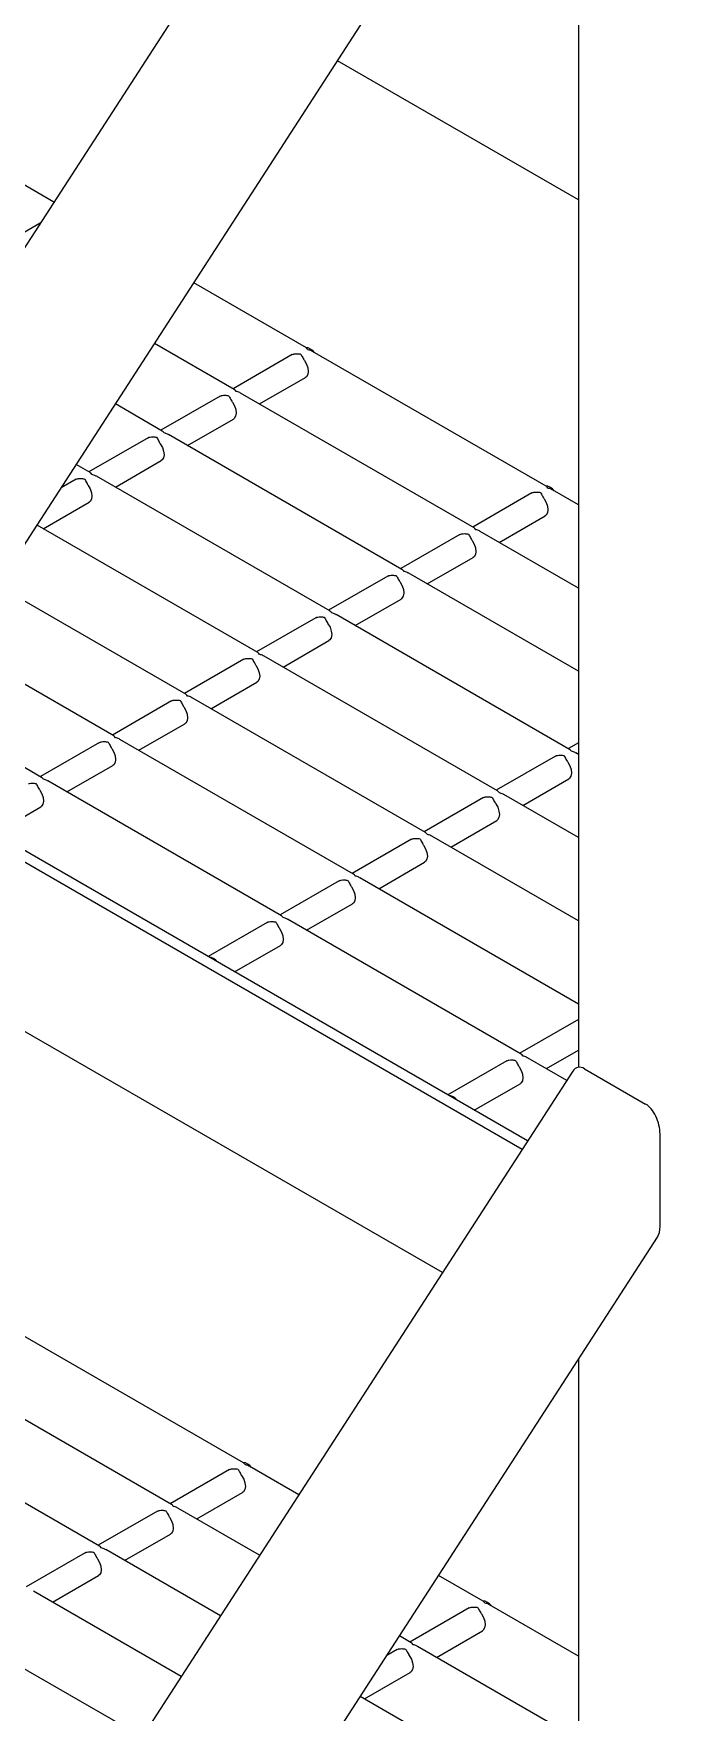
# Model space of a CAD drawing. Header units: millimetres. Extents: x 1293 to 41893, y 1011 to 26911.
# Drawn here: x 5865.3 to 5993.3, y 19576.6 to 19912.1 of the extents above; entities that cross this region are included whole.
import ezdxf

# ---------------------------------------------------------------- set-up
doc = ezdxf.new("R2010")
doc.units = ezdxf.units.MM
doc.header["$LTSCALE"] = 50

msp = doc.modelspace()

# ---------------------------------------------------------------- linework, layer by layer
at = {"color": 7, "linetype": 'Continuous', "lineweight": 25}
for p, q in [((6656.3393373, 21095.240678), (5272.2882007, 18955.1529985)), ((5304.7024293, 18945.9606662), (6678.9282694, 21070.855991)), ((5974.1581598, 19981.105917), (5974.1581598, 19705.4889252)), ((5974.1581598, 19878.8121858), (5925.9867621, 19906.6209417)), ((5869.3518719, 19878.3621003), (5825.2409778, 19903.8267774)), ((5866.6352545, 19874.1615334), (5857.235061, 19868.7349172)), ((5919.7818559, 19849.2494902), (5897.2830117, 19862.2377965)), ((5905.3851618, 19840.9384556), (5889.4554714, 19850.1344702)), ((5916.9526446, 19847.9111016), (5905.1297603, 19841.0858958)), ((5916.9526446, 19847.9111016), (5917.1529217, 19847.9960493)), ((5967.6765552, 19821.6004688), (5921.0303764, 19848.5287346)), ((5910.421857, 19838.0308334), (5919.5982629, 19843.3282597)), ((5890.9884678, 19832.627421), (5881.6279311, 19838.0311438)), ((5902.5559505, 19839.600067), (5890.7330662, 19832.7748612)), ((5902.5559505, 19839.600067), (5902.7562276, 19839.6850147)), ((5953.2798611, 19813.2894342), (5906.6336823, 19840.2177001)), ((5896.025163, 19829.7197988), (5905.2015688, 19835.0172251)), ((5888.1592564, 19831.2890325), (5876.3363722, 19824.4638266)), ((5888.1592564, 19831.2890325), (5888.3595336, 19831.3739802)), ((5938.8831671, 19804.9783997), (5892.2369883, 19831.9066655)), ((5876.5917737, 19824.3163865), (5873.8003908, 19825.9278175)), ((5881.6284689, 19821.4087642), (5890.8048747, 19826.7061906)), ((5873.7625624, 19822.9779979), (5870.7786171, 19821.2554029)), ((5873.7625624, 19822.9779979), (5873.9628395, 19823.0629456)), ((5924.486473, 19796.6673651), (5877.8402942, 19823.5956309)), ((5974.1581598, 19817.8587181), (5968.9250757, 19820.8797133)), ((5867.2317748, 19813.0977296), (5876.4081807, 19818.395156)), ((5964.8473439, 19820.2620802), (5953.0244596, 19813.4368744)), ((5964.8473439, 19820.2620802), (5965.047621, 19820.3470279)), ((5910.0897789, 19788.3563305), (5865.9728505, 19813.8244912)), ((5958.3165563, 19810.381812), (5967.4929622, 19815.6792383)), ((5950.4506498, 19811.9510456), (5938.6277655, 19805.1258398)), ((5950.4506498, 19811.9510456), (5950.650927, 19812.0359934)), ((5974.1581598, 19801.236649), (5954.5283817, 19812.5686787)), ((5943.9198623, 19802.0707774), (5953.0962681, 19807.3682037)), ((5936.0539557, 19803.6400111), (5924.2310715, 19796.8148052)), ((5936.0539557, 19803.6400111), (5936.2542329, 19803.7249588)), ((5974.1581598, 19784.6145798), (5940.1316876, 19804.2576441)), ((5895.6930849, 19780.0452959), (5858.1453102, 19801.7211649)), ((5929.5231682, 19793.7597428), (5938.6995741, 19799.0571692)), ((5921.6572617, 19795.3289765), (5909.8343774, 19788.5037707)), ((5921.6572617, 19795.3289765), (5921.8575388, 19795.4139242)), ((5972.3811723, 19769.0183437), (5925.7349935, 19795.9466095)), ((5915.1264741, 19785.4487082), (5924.30288, 19790.7461346)), ((5881.2963908, 19771.7342613), (5850.3177699, 19789.6178385)), ((5907.2605676, 19787.0179419), (5895.4376833, 19780.1927361)), ((5907.2605676, 19787.0179419), (5907.4608448, 19787.1028896)), ((5957.9844782, 19760.7073091), (5911.3382995, 19787.6355749)), ((5900.7297801, 19777.1376737), (5909.9061859, 19782.4351)), ((5866.8996967, 19763.4232268), (5842.4902296, 19777.5145122)), ((5892.8638736, 19778.7069073), (5881.0409893, 19771.8817015)), ((5892.8638736, 19778.7069073), (5893.0641507, 19778.791855)), ((5943.5877842, 19752.3962745), (5896.9416054, 19779.3245404)), ((5886.333086, 19768.8266391), (5895.5094919, 19774.1240654)), ((5878.4671795, 19770.3958728), (5866.6442952, 19763.5706669)), ((5878.4671795, 19770.3958728), (5878.6674566, 19770.4808205)), ((5929.1910901, 19744.08524), (5882.5449113, 19771.0135058)), ((5974.1581598, 19770.3390571), (5972.1257708, 19769.1657839)), ((5969.551961, 19767.6799551), (5957.7290767, 19760.8547493)), ((5969.551961, 19767.6799551), (5969.7522381, 19767.7649028)), ((5974.1581598, 19767.9925107), (5973.6296928, 19768.2975881)), ((5962.8756247, 19689.0564276), (5833.5612221, 19763.7080433)), ((5963.977092, 19690.7595702), (5834.6626893, 19765.4111859)), ((5871.9363919, 19760.5156045), (5881.1127978, 19765.8130309)), ((5914.7943961, 19735.7742054), (5868.1482173, 19762.7024712)), ((5963.0211735, 19757.7996869), (5972.1975793, 19763.0971132)), ((5857.5396979, 19752.2045699), (5866.7161037, 19757.5019963)), ((5955.1552669, 19759.3689205), (5943.3323826, 19752.5437147)), ((5955.1552669, 19759.3689205), (5955.3555441, 19759.4538682)), ((5974.1581598, 19751.3704415), (5959.2329988, 19759.9865536)), ((5948.6244794, 19749.4886523), (5957.8008852, 19754.7860786)), ((5940.7585729, 19751.0578859), (5928.9356886, 19744.2326801)), ((5940.7585729, 19751.0578859), (5940.95885, 19751.1428337)), ((5974.1581598, 19734.7483724), (5944.8363047, 19751.675519)), ((5974.1581598, 19718.1263032), (5930.4396106, 19743.3644844)), ((5934.2277853, 19741.1776177), (5943.4041912, 19746.475044)), ((5926.3618788, 19742.7468514), (5914.5389945, 19735.9216455)), ((5926.3618788, 19742.7468514), (5926.5621559, 19742.8317991)), ((5946.9661207, 19664.456373), (5817.651718, 19739.1079887)), ((5919.8310913, 19732.8665831), (5929.0074971, 19738.1640095)), ((5911.9651847, 19734.4358168), (5900.1423005, 19727.610611)), ((5911.9651847, 19734.4358168), (5912.1654619, 19734.5207645)), ((5962.6890954, 19708.125184), (5916.0429166, 19735.0534498)), ((5905.4343972, 19724.5555485), (5914.610803, 19729.8529749)), ((5974.1581598, 19715.0410143), (5962.4336938, 19708.2726242)), ((5959.859884, 19706.7867954), (5948.0369998, 19699.9615896)), ((5959.859884, 19706.7867954), (5960.0601612, 19706.8717431)), ((5971.8046323, 19702.8628966), (5963.9376159, 19707.4044284)), ((5967.7257906, 19705.2175617), (5974.1581598, 19708.9308894)), ((5973.0051832, 19704.7192473), (5465.037236, 18919.2743192)), ((5975.3484778, 19705.190861), (5987.5616261, 19698.1403605)), ((5953.3290965, 19696.9065272), (5962.5055024, 19702.2039535)), ((5990.4353081, 19673.7389858), (5990.4353081, 19692.1495272)), ((5466.1902125, 18861.7443073), (5989.9049207, 19671.5376487)), ((5907.2362104, 19626.4384944), (5860.5900316, 19653.3667602)), ((5974.1581598, 19647.1892354), (5974.1581598, 19400.4443457)), ((5892.8395164, 19618.1274598), (5846.1933376, 19645.0557256)), ((5878.4428223, 19609.8164252), (5831.7966435, 19636.744691)), ((5904.4069991, 19625.1001058), (5892.5841148, 19618.2748999)), ((5904.4069991, 19625.1001058), (5904.6072762, 19625.1850535)), ((5918.2623703, 19620.0732278), (5908.484731, 19625.7177388)), ((5897.8762116, 19615.2198375), (5907.0526174, 19620.5172639)), ((5890.010305, 19616.7890712), (5878.1874208, 19609.9638654)), ((5890.010305, 19616.7890712), (5890.2105822, 19616.8740189)), ((5910.43483, 19607.9699014), (5894.0880369, 19617.4067042)), ((5902.6072897, 19595.8665751), (5879.6913428, 19609.0956696)), ((5883.4795175, 19606.9088029), (5892.6559234, 19612.2062293)), ((5875.613611, 19608.4780366), (5863.7907267, 19601.6528308)), ((5875.613611, 19608.4780366), (5875.8138881, 19608.5629843)), ((5869.0828234, 19598.5977684), (5878.2592293, 19603.8951947)), ((5955.1309097, 19598.789473), (5946.1935101, 19603.948924)), ((5894.7797494, 19583.7632488), (5865.2946488, 19600.7846351)), ((5952.3016984, 19597.4510844), (5940.4788141, 19590.6258786)), ((5952.3016984, 19597.4510844), (5952.5019756, 19597.5360321)), ((5974.1581598, 19587.8052753), (5956.3794303, 19598.0687174)), ((5886.9522091, 19571.6599225), (5850.8979547, 19592.4736005)), ((5945.7709109, 19587.5708161), (5954.9473167, 19592.8682425)), ((5937.9050044, 19589.1400498), (5935.8483892, 19587.9527911)), ((5937.9050044, 19589.1400498), (5938.1052815, 19589.2249975)), ((5940.7342157, 19590.4784384), (5938.3659698, 19591.8455976)), ((5974.1581598, 19571.1832062), (5941.9827362, 19589.7576828)), ((5931.3742168, 19579.2597816), (5940.5506227, 19584.5572079)), ((5974.1581598, 19554.561137), (5930.5384295, 19579.7422713))]:
    msp.add_line(p, q, dxfattribs=at)
at = {"color": 7, "linetype": 'Continuous', "lineweight": 25, "flags": 128}
for points in [[(5919.3979857, 19846.7000014), (5919.8035078, 19845.9840924), (5920.0612404, 19845.2329384), (5920.1462562, 19844.5191891), (5920.0503327, 19843.9118766), (5919.7827474, 19843.4697386), (5919.5982629, 19843.3282597)], [(5905.0012917, 19838.3889669), (5905.4068138, 19837.6730578), (5905.6645463, 19836.9219038), (5905.7495621, 19836.2081545), (5905.6536386, 19835.600842), (5905.3860533, 19835.158704), (5905.2015688, 19835.0172251)], [(5890.6045976, 19830.0779323), (5891.0101197, 19829.3620233), (5891.2678523, 19828.6108692), (5891.3528681, 19827.89712), (5891.2569445, 19827.2898075), (5890.9893592, 19826.8476694), (5890.8048747, 19826.7061906)], [(5876.2079035, 19821.7668977), (5876.6134256, 19821.0509887), (5876.8711582, 19820.2998347), (5876.956174, 19819.5860854), (5876.8602505, 19818.9787729), (5876.5926652, 19818.5366349), (5876.4081807, 19818.395156)], [(5967.292685, 19819.0509801), (5967.6982071, 19818.335071), (5967.9559397, 19817.583917), (5968.0409555, 19816.8701677), (5967.945032, 19816.2628552), (5967.6774467, 19815.8207172), (5967.4929622, 19815.6792383)], [(5952.895991, 19810.7399455), (5953.3015131, 19810.0240364), (5953.5592456, 19809.2728824), (5953.6442614, 19808.5591332), (5953.5483379, 19807.9518206), (5953.2807526, 19807.5096826), (5953.0962681, 19807.3682037)], [(5938.4992969, 19802.4289109), (5938.904819, 19801.7130019), (5939.1625516, 19800.9618479), (5939.2475674, 19800.2480986), (5939.1516439, 19799.6407861), (5938.8840585, 19799.198648), (5938.6995741, 19799.0571692)], [(5924.1026029, 19794.1178763), (5924.508125, 19793.4019673), (5924.7658575, 19792.6508133), (5924.8508733, 19791.937064), (5924.7549498, 19791.3297515), (5924.4873645, 19790.8876135), (5924.30288, 19790.7461346)], [(5909.7059088, 19785.8068417), (5910.1114309, 19785.0909327), (5910.3691635, 19784.3397787), (5910.4541792, 19783.6260294), (5910.3582557, 19783.0187169), (5910.0906704, 19782.5765789), (5909.9061859, 19782.4351)], [(5895.3092147, 19777.4958072), (5895.7147368, 19776.7798981), (5895.9724694, 19776.0287441), (5896.0574852, 19775.3149948), (5895.9615617, 19774.7076823), (5895.6939764, 19774.2655443), (5895.5094919, 19774.1240654)], [(5880.9125207, 19769.1847726), (5881.3180428, 19768.4688636), (5881.5757753, 19767.7177095), (5881.6607911, 19767.0039603), (5881.5648676, 19766.3966478), (5881.2972823, 19765.9545097), (5881.1127978, 19765.8130309)], [(5971.9973022, 19766.4688549), (5972.4028243, 19765.7529459), (5972.6605568, 19765.0017919), (5972.7455726, 19764.2880426), (5972.6496491, 19763.6807301), (5972.3820638, 19763.2385921), (5972.1975793, 19763.0971132)], [(5866.5158266, 19760.873738), (5866.9213487, 19760.157829), (5867.1790813, 19759.406675), (5867.264097, 19758.6929257), (5867.1681735, 19758.0856132), (5866.9005882, 19757.6434752), (5866.7161037, 19757.5019963)], [(5957.6006081, 19758.1578204), (5958.0061302, 19757.4419113), (5958.2638628, 19756.6907573), (5958.3488785, 19755.977008), (5958.252955, 19755.3696955), (5957.9853697, 19754.9275575), (5957.8008852, 19754.7860786)], [(5943.203914, 19749.8467858), (5943.6094361, 19749.1308767), (5943.8671687, 19748.3797227), (5943.9521845, 19747.6659735), (5943.856261, 19747.0586609), (5943.5886757, 19746.6165229), (5943.4041912, 19746.475044)], [(5928.80722, 19741.5357512), (5929.2127421, 19740.8198422), (5929.4704746, 19740.0686882), (5929.5554904, 19739.3549389), (5929.4595669, 19738.7476264), (5929.1919816, 19738.3054883), (5929.0074971, 19738.1640095)], [(5914.4105259, 19733.2247166), (5914.816048, 19732.5088076), (5915.0737806, 19731.7576536), (5915.1587964, 19731.0439043), (5915.0628728, 19730.4365918), (5914.7952875, 19729.9944538), (5914.610803, 19729.8529749)], [(5962.3052252, 19705.5756952), (5962.7107473, 19704.8597862), (5962.9684799, 19704.1086322), (5963.0534957, 19703.3948829), (5962.9575722, 19702.7875704), (5962.6899868, 19702.3454324), (5962.5055024, 19702.2039535)], [(5906.8523403, 19623.8890056), (5907.2578624, 19623.1730966), (5907.5155949, 19622.4219426), (5907.6006107, 19621.7081933), (5907.5046872, 19621.1008808), (5907.2371019, 19620.6587427), (5907.0526174, 19620.5172639)], [(5892.4556462, 19615.577971), (5892.8611683, 19614.862062), (5893.1189009, 19614.110908), (5893.2039167, 19613.3971587), (5893.1079932, 19612.7898462), (5892.8404078, 19612.3477082), (5892.6559234, 19612.2062293)], [(5878.0589521, 19607.2669364), (5878.4644742, 19606.5510274), (5878.7222068, 19605.7998734), (5878.8072226, 19605.0861241), (5878.7112991, 19604.4788116), (5878.4437138, 19604.0366736), (5878.2592293, 19603.8951947)], [(5954.7470396, 19596.2399842), (5955.1525617, 19595.5240752), (5955.4102943, 19594.7729212), (5955.49531, 19594.0591719), (5955.3993865, 19593.4518594), (5955.1318012, 19593.0097214), (5954.9473167, 19592.8682425)], [(5940.3503455, 19587.9289496), (5940.7558676, 19587.2130406), (5941.0136002, 19586.4618866), (5941.098616, 19585.7481373), (5941.0026925, 19585.1408248), (5940.7351072, 19584.6986868), (5940.5506227, 19584.5572079)]]:
    msp.add_lwpolyline(points, dxfattribs=at)
at = {"color": 7, "linetype": 'Continuous', "lineweight": 25}
for centre, start in [((5919.4196204, 19846.916053), 35.264662608), ((5967.3143197, 19819.2670317), 35.264662608), ((5900.0354665, 19725.1297336), 35.264662608), ((5947.9301658, 19697.4807123), 35.264662608), ((5906.873975, 19624.1050572), 35.264662608), ((5954.7686743, 19596.4560358), 35.264662607)]:
    msp.add_arc(centre, 2.4244652, start, 84.740713925, dxfattribs=at)
for centre, start_param, end_param in [((5975.3484778, 19700.8589689), 5.7451892289, 6.6986657386), ((5987.5616261, 19693.8084685), 4.1743929021, 5.7451892289), ((5987.5616261, 19675.3979271), 3.557073085, 4.1743929021)]:
    msp.add_ellipse(centre, major_axis=(-1.4725211, 4.5700254), ratio=0.5399833694, start_param=start_param, end_param=end_param, dxfattribs=at)
for points, knots in [([(5917.1529217, 19847.9960493), (5917.2173368, 19848.0122074), (5917.4285871, 19848.065198), (5917.9446809, 19848.1022218), (5918.4047061, 19848.0499368), (5918.6470154, 19847.9966943), (5918.6496311, 19847.9961195)], [0, 0, 0, 0, 0.1723614537, 0.56526223839, 0.99530719289, 1, 1, 1, 1]), ([(5918.6496311, 19847.9961195), (5918.6506301, 19847.9946076), (5918.7756872, 19847.805351), (5918.9618296, 19847.4534355), (5919.2208409, 19846.9696438), (5919.3541106, 19846.7667863), (5919.3979857, 19846.7000014)], [0, 0, 0, 0, 0.0046971273, 0.5879730074, 0.8643521995, 1, 1, 1, 1]), ([(5920.1463404, 19848.8601515), (5920.1453416, 19848.8616602), (5920.0291083, 19849.0372342), (5919.9030974, 19849.1380559), (5919.7781694, 19849.2380113)], [0, 0, 0, 0, 0.0085933525, 1, 1, 1, 1]), ([(5921.0187454, 19848.5119905), (5920.9677292, 19848.5481331), (5920.7085135, 19848.7317751), (5920.3912151, 19848.8058832), (5920.1489555, 19848.8595719), (5920.1463404, 19848.8601515)], [0, 0, 0, 0, 0.1951000565, 0.9913114514, 1, 1, 1, 1]), ([(5905.7496463, 19840.5491169), (5905.7486475, 19840.5506256), (5905.6324142, 19840.7261996), (5905.5064033, 19840.8270214), (5905.3814753, 19840.9269767)], [0, 0, 0, 0, 0.0085933525, 1, 1, 1, 1]), ([(5906.6220514, 19840.2009559), (5906.5710351, 19840.2370985), (5906.3118195, 19840.4207405), (5905.9945211, 19840.4948487), (5905.7522614, 19840.5485373), (5905.7496463, 19840.5491169)], [0, 0, 0, 0, 0.1951000565, 0.9913114514, 1, 1, 1, 1]), ([(5902.7562276, 19839.6850147), (5902.8206427, 19839.7011728), (5903.031893, 19839.7541634), (5903.5479868, 19839.7911873), (5904.0080121, 19839.7389022), (5904.2503214, 19839.6856597), (5904.252937, 19839.685085)], [0, 0, 0, 0, 0.1723614537, 0.5652622384, 0.9953071929, 1, 1, 1, 1]), ([(5904.252937, 19839.685085), (5904.253936, 19839.683573), (5904.3789932, 19839.4943164), (5904.5651355, 19839.1424009), (5904.8241468, 19838.6586092), (5904.9574165, 19838.4557517), (5905.0012917, 19838.3889669)], [0, 0, 0, 0, 0.0046971273, 0.5879730074, 0.8643521995, 1, 1, 1, 1]), ([(5888.3595336, 19831.3739802), (5888.4239487, 19831.3901382), (5888.635199, 19831.4431289), (5889.1512927, 19831.4801527), (5889.611318, 19831.4278677), (5889.8536273, 19831.3746251), (5889.8562429, 19831.3740504)], [0, 0, 0, 0, 0.1723614537, 0.5652622384, 0.9953071929, 1, 1, 1, 1]), ([(5889.8562429, 19831.3740504), (5889.857242, 19831.3725385), (5889.9822991, 19831.1832818), (5890.1684414, 19830.8313663), (5890.4274527, 19830.3475746), (5890.5607225, 19830.1447172), (5890.6045976, 19830.0779323)], [0, 0, 0, 0, 0.0046971273, 0.5879730074, 0.8643521995, 1, 1, 1, 1]), ([(5891.3529523, 19832.2380823), (5891.3519534, 19832.2395911), (5891.2357201, 19832.415165), (5891.1097093, 19832.5159868), (5890.9847813, 19832.6159421)], [0, 0, 0, 0, 0.0085933525, 1, 1, 1, 1]), ([(5892.2253573, 19831.8899213), (5892.1743411, 19831.9260639), (5891.9151254, 19832.1097059), (5891.597827, 19832.1838141), (5891.3555674, 19832.2375028), (5891.3529523, 19832.2380823)], [0, 0, 0, 0, 0.19510005652, 0.99131145138, 1, 1, 1, 1]), ([(5876.9562582, 19823.9270477), (5876.9552594, 19823.9285565), (5876.8390261, 19824.1041304), (5876.7130152, 19824.2049522), (5876.5880872, 19824.3049076)], [0, 0, 0, 0, 0.0085933525, 1, 1, 1, 1]), ([(5877.8286633, 19823.5788868), (5877.777647, 19823.6150294), (5877.5184313, 19823.7986713), (5877.2011329, 19823.8727795), (5876.9588733, 19823.9264682), (5876.9562582, 19823.9270477)], [0, 0, 0, 0, 0.19510005652, 0.99131145138, 1, 1, 1, 1]), ([(5873.9628395, 19823.0629456), (5874.0272546, 19823.0791036), (5874.2385049, 19823.1320943), (5874.7545987, 19823.1691181), (5875.2146239, 19823.1168331), (5875.4569332, 19823.0635905), (5875.4595489, 19823.0630158)], [0, 0, 0, 0, 0.1723614537, 0.5652622384, 0.9953071929, 1, 1, 1, 1]), ([(5875.4595489, 19823.0630158), (5875.4605479, 19823.0615039), (5875.585605, 19822.8722472), (5875.7717474, 19822.5203317), (5876.0307587, 19822.03654), (5876.1640284, 19821.8336826), (5876.2079035, 19821.7668977)], [0, 0, 0, 0, 0.0046971273, 0.5879730074, 0.8643521995, 1, 1, 1, 1]), ([(5965.047621, 19820.3470279), (5965.1120361, 19820.363186), (5965.3232864, 19820.4161766), (5965.8393802, 19820.4532005), (5966.2994054, 19820.4009154), (5966.5417147, 19820.3476729), (5966.5443304, 19820.3470982)], [0, 0, 0, 0, 0.1723614537, 0.5652622384, 0.9953071929, 1, 1, 1, 1]), ([(5968.0410397, 19821.2111301), (5968.0400409, 19821.2126388), (5967.9238076, 19821.3882128), (5967.7977967, 19821.4890345), (5967.6728687, 19821.5889899)], [0, 0, 0, 0, 0.0085933525, 1, 1, 1, 1]), ([(5968.9134448, 19820.8629691), (5968.8624285, 19820.8991117), (5968.6032129, 19821.0827537), (5968.2859144, 19821.1568619), (5968.0436548, 19821.2105505), (5968.0410397, 19821.2111301)], [0, 0, 0, 0, 0.19510005657, 0.99131145138, 1, 1, 1, 1]), ([(5966.5443304, 19820.3470982), (5966.5453294, 19820.3455862), (5966.6703865, 19820.1563296), (5966.8565289, 19819.8044141), (5967.1155402, 19819.3206224), (5967.2488099, 19819.1177649), (5967.292685, 19819.0509801)], [0, 0, 0, 0, 0.0046971273, 0.5879730074, 0.8643521995, 1, 1, 1, 1]), ([(5950.650927, 19812.0359934), (5950.715342, 19812.0521514), (5950.9265923, 19812.1051421), (5951.4426861, 19812.1421659), (5951.9027114, 19812.0898809), (5952.1450207, 19812.0366383), (5952.1476363, 19812.0360636)], [0, 0, 0, 0, 0.1723614537, 0.5652622384, 0.9953071929, 1, 1, 1, 1]), ([(5952.1476363, 19812.0360636), (5952.1486353, 19812.0345517), (5952.2736925, 19811.845295), (5952.4598348, 19811.4933795), (5952.7188461, 19811.0095878), (5952.8521158, 19810.8067303), (5952.895991, 19810.7399455)], [0, 0, 0, 0, 0.0046971273, 0.5879730074, 0.8643521995, 1, 1, 1, 1]), ([(5953.6443457, 19812.9000955), (5953.6433468, 19812.9016043), (5953.5271135, 19813.0771782), (5953.4011027, 19813.178), (5953.2761746, 19813.2779553)], [0, 0, 0, 0, 0.0085933525, 1, 1, 1, 1]), ([(5954.5167507, 19812.5519345), (5954.4657344, 19812.5880771), (5954.2065188, 19812.7717191), (5953.8892204, 19812.8458273), (5953.6469607, 19812.8995159), (5953.6443457, 19812.9000955)], [0, 0, 0, 0, 0.1951000566, 0.9913114514, 1, 1, 1, 1]), ([(5936.2542329, 19803.7249588), (5936.318648, 19803.7411168), (5936.5298983, 19803.7941075), (5937.0459921, 19803.8311313), (5937.5060173, 19803.7788463), (5937.7483266, 19803.7256037), (5937.7509422, 19803.725029)], [0, 0, 0, 0, 0.1723614537, 0.5652622384, 0.9953071929, 1, 1, 1, 1]), ([(5937.7509422, 19803.725029), (5937.7519413, 19803.7235171), (5937.8769984, 19803.5342604), (5938.0631407, 19803.1823449), (5938.3221521, 19802.6985532), (5938.4554218, 19802.4956958), (5938.4992969, 19802.4289109)], [0, 0, 0, 0, 0.00469712726, 0.58797300742, 0.86435219951, 1, 1, 1, 1]), ([(5939.2476516, 19804.5890609), (5939.2466528, 19804.5905697), (5939.1304195, 19804.7661436), (5939.0044086, 19804.8669654), (5938.8794806, 19804.9669208)], [0, 0, 0, 0, 0.0085933525, 1, 1, 1, 1]), ([(5940.1200566, 19804.2409), (5940.0690404, 19804.2770425), (5939.8098247, 19804.4606845), (5939.4925263, 19804.5347927), (5939.2502667, 19804.5884814), (5939.2476516, 19804.5890609)], [0, 0, 0, 0, 0.1951000566, 0.9913114514, 1, 1, 1, 1]), ([(5921.8575388, 19795.4139242), (5921.9219539, 19795.4300823), (5922.1332042, 19795.4830729), (5922.649298, 19795.5200967), (5923.1093233, 19795.4678117), (5923.3516326, 19795.4145691), (5923.3542482, 19795.4139944)], [0, 0, 0, 0, 0.1723614537, 0.5652622384, 0.9953071929, 1, 1, 1, 1]), ([(5923.3542482, 19795.4139944), (5923.3552472, 19795.4124825), (5923.4803043, 19795.2232258), (5923.6664467, 19794.8713104), (5923.925458, 19794.3875186), (5924.0587277, 19794.1846612), (5924.1026029, 19794.1178763)], [0, 0, 0, 0, 0.0046971273, 0.5879730074, 0.8643521995, 1, 1, 1, 1]), ([(5924.8509575, 19796.2780263), (5924.8499587, 19796.2795351), (5924.7337254, 19796.455109), (5924.6077145, 19796.5559308), (5924.4827865, 19796.6558862)], [0, 0, 0, 0, 0.0085933525, 1, 1, 1, 1]), ([(5925.7233626, 19795.9298654), (5925.6723463, 19795.966008), (5925.4131307, 19796.1496499), (5925.0958323, 19796.2237581), (5924.8535726, 19796.2774468), (5924.8509575, 19796.2780263)], [0, 0, 0, 0, 0.1951000566, 0.9913114514, 1, 1, 1, 1]), ([(5907.4608448, 19787.1028896), (5907.5252598, 19787.1190477), (5907.7365101, 19787.1720383), (5908.2526039, 19787.2090621), (5908.7126292, 19787.1567771), (5908.9549385, 19787.1035346), (5908.9575541, 19787.1029598)], [0, 0, 0, 0, 0.1723614537, 0.5652622384, 0.9953071929, 1, 1, 1, 1]), ([(5908.9575541, 19787.1029598), (5908.9585532, 19787.1014479), (5909.0836103, 19786.9121913), (5909.2697526, 19786.5602758), (5909.5287639, 19786.0764841), (5909.6620336, 19785.8736266), (5909.7059088, 19785.8068417)], [0, 0, 0, 0, 0.00469712726, 0.58797300742, 0.86435219951, 1, 1, 1, 1]), ([(5910.4542635, 19787.9669918), (5910.4532646, 19787.9685005), (5910.3370313, 19788.1440745), (5910.2110205, 19788.2448962), (5910.0860924, 19788.3448516)], [0, 0, 0, 0, 0.0085933525, 1, 1, 1, 1]), ([(5911.3266685, 19787.6188308), (5911.2756523, 19787.6549734), (5911.0164366, 19787.8386154), (5910.6991382, 19787.9127235), (5910.4568786, 19787.9664122), (5910.4542635, 19787.9669918)], [0, 0, 0, 0, 0.1951000566, 0.9913114514, 1, 1, 1, 1]), ([(5893.0641507, 19778.791855), (5893.1285658, 19778.8080131), (5893.3398161, 19778.8610037), (5893.8559099, 19778.8980276), (5894.3159351, 19778.8457425), (5894.5582444, 19778.7925), (5894.56086, 19778.7919253)], [0, 0, 0, 0, 0.1723614537, 0.5652622384, 0.9953071929, 1, 1, 1, 1]), ([(5894.56086, 19778.7919253), (5894.5618591, 19778.7904133), (5894.6869162, 19778.6011567), (5894.8730585, 19778.2492412), (5895.1320699, 19777.7654495), (5895.2653396, 19777.562592), (5895.3092147, 19777.4958072)], [0, 0, 0, 0, 0.00469712726, 0.58797300742, 0.86435219951, 1, 1, 1, 1]), ([(5896.0575694, 19779.6559572), (5896.0565706, 19779.6574659), (5895.9403373, 19779.8330399), (5895.8143264, 19779.9338617), (5895.6893984, 19780.033817)], [0, 0, 0, 0, 0.0085933525, 1, 1, 1, 1]), ([(5896.9299744, 19779.3077962), (5896.8789582, 19779.3439388), (5896.6197425, 19779.5275808), (5896.3024441, 19779.601689), (5896.0601845, 19779.6553776), (5896.0575694, 19779.6559572)], [0, 0, 0, 0, 0.1951000566, 0.9913114514, 1, 1, 1, 1]), ([(5878.6674566, 19770.4808205), (5878.7318717, 19770.4969785), (5878.943122, 19770.5499692), (5879.4592158, 19770.586993), (5879.9192411, 19770.534708), (5880.1615504, 19770.4814654), (5880.164166, 19770.4808907)], [0, 0, 0, 0, 0.1723614537, 0.5652622384, 0.9953071929, 1, 1, 1, 1]), ([(5880.164166, 19770.4808907), (5880.165165, 19770.4793788), (5880.2902222, 19770.2901221), (5880.4763645, 19769.9382066), (5880.7353758, 19769.4544149), (5880.8686455, 19769.2515575), (5880.9125207, 19769.1847726)], [0, 0, 0, 0, 0.0046971273, 0.5879730074, 0.8643521995, 1, 1, 1, 1]), ([(5881.6608753, 19771.3449226), (5881.6598765, 19771.3464314), (5881.5436432, 19771.5220053), (5881.4176323, 19771.6228271), (5881.2927043, 19771.7227824)], [0, 0, 0, 0, 0.0085933525, 1, 1, 1, 1]), ([(5882.5332804, 19770.9967616), (5882.4822641, 19771.0329042), (5882.2230485, 19771.2165462), (5881.9057501, 19771.2906544), (5881.6634904, 19771.3443431), (5881.6608753, 19771.3449226)], [0, 0, 0, 0, 0.1951000566, 0.9913114514, 1, 1, 1, 1]), ([(5969.7522381, 19767.7649028), (5969.8166532, 19767.7810609), (5970.0279035, 19767.8340515), (5970.5439973, 19767.8710753), (5971.0040226, 19767.8187903), (5971.2463319, 19767.7655478), (5971.2489475, 19767.764973)], [0, 0, 0, 0, 0.1723614537, 0.5652622384, 0.9953071929, 1, 1, 1, 1]), ([(5971.2489475, 19767.764973), (5971.2499465, 19767.7634611), (5971.3750037, 19767.5742044), (5971.561146, 19767.222289), (5971.8201573, 19766.7384973), (5971.953427, 19766.5356398), (5971.9973022, 19766.4688549)], [0, 0, 0, 0, 0.0046971273, 0.5879730075, 0.8643521995, 1, 1, 1, 1]), ([(5972.7456568, 19768.6290049), (5972.744658, 19768.6305137), (5972.6284247, 19768.8060877), (5972.5024138, 19768.9069094), (5972.3774858, 19769.0068648)], [0, 0, 0, 0, 0.0085933525, 1, 1, 1, 1]), ([(5973.6180619, 19768.280844), (5973.5670456, 19768.3169866), (5973.30783, 19768.5006286), (5972.9905316, 19768.5747367), (5972.7482719, 19768.6284254), (5972.7456568, 19768.6290049)], [0, 0, 0, 0, 0.1951000566, 0.99131145138, 1, 1, 1, 1]), ([(5867.2641813, 19763.033888), (5867.2631824, 19763.0353968), (5867.1469491, 19763.2109707), (5867.0209383, 19763.3117925), (5866.8960103, 19763.4117479)], [0, 0, 0, 0, 0.0085933525, 1, 1, 1, 1]), ([(5864.2707626, 19762.1697859), (5864.3351776, 19762.1859439), (5864.5464279, 19762.2389346), (5865.0625217, 19762.2759584), (5865.522547, 19762.2236734), (5865.7648563, 19762.1704308), (5865.7674719, 19762.1698561)], [0, 0, 0, 0, 0.1723614537, 0.5652622384, 0.9953071929, 1, 1, 1, 1]), ([(5865.7674719, 19762.1698561), (5865.768471, 19762.1683442), (5865.8935281, 19761.9790875), (5866.0796704, 19761.627172), (5866.3386817, 19761.1433803), (5866.4719514, 19760.9405229), (5866.5158266, 19760.873738)], [0, 0, 0, 0, 0.0046971273, 0.5879730074, 0.8643521995, 1, 1, 1, 1]), ([(5868.1365863, 19762.6857271), (5868.0855701, 19762.7218697), (5867.8263544, 19762.9055116), (5867.509056, 19762.9796198), (5867.2667964, 19763.0333085), (5867.2641813, 19763.033888)], [0, 0, 0, 0, 0.1951000566, 0.9913114514, 1, 1, 1, 1]), ([(5958.3489628, 19760.3179704), (5958.3479639, 19760.3194791), (5958.2317306, 19760.4950531), (5958.1057198, 19760.5958748), (5957.9807918, 19760.6958302)], [0, 0, 0, 0, 0.0085933525, 1, 1, 1, 1]), ([(5959.2213678, 19759.9698094), (5959.1703516, 19760.005952), (5958.9111359, 19760.189594), (5958.5938375, 19760.2637022), (5958.3515779, 19760.3173908), (5958.3489628, 19760.3179704)], [0, 0, 0, 0, 0.1951000566, 0.99131145138, 1, 1, 1, 1]), ([(5955.3555441, 19759.4538682), (5955.4199591, 19759.4700263), (5955.6312094, 19759.5230169), (5956.1473032, 19759.5600408), (5956.6073285, 19759.5077557), (5956.8496378, 19759.4545132), (5956.8522534, 19759.4539385)], [0, 0, 0, 0, 0.1723614537, 0.5652622384, 0.9953071929, 1, 1, 1, 1]), ([(5956.8522534, 19759.4539385), (5956.8532525, 19759.4524265), (5956.9783096, 19759.2631699), (5957.1644519, 19758.9112544), (5957.4234632, 19758.4274627), (5957.556733, 19758.2246052), (5957.6006081, 19758.1578204)], [0, 0, 0, 0, 0.00469712726, 0.58797300745, 0.86435219951, 1, 1, 1, 1]), ([(5940.95885, 19751.1428337), (5941.0232651, 19751.1589917), (5941.2345154, 19751.2119824), (5941.7506092, 19751.2490062), (5942.2106344, 19751.1967212), (5942.4529437, 19751.1434786), (5942.4555594, 19751.1429039)], [0, 0, 0, 0, 0.1723614537, 0.5652622384, 0.9953071929, 1, 1, 1, 1]), ([(5942.4555594, 19751.1429039), (5942.4565584, 19751.141392), (5942.5816155, 19750.9521353), (5942.7677579, 19750.6002198), (5943.0267692, 19750.1164281), (5943.1600389, 19749.9135706), (5943.203914, 19749.8467858)], [0, 0, 0, 0, 0.00469712726, 0.58797300745, 0.86435219951, 1, 1, 1, 1]), ([(5943.9522687, 19752.0069358), (5943.9512699, 19752.0084446), (5943.8350366, 19752.1840185), (5943.7090257, 19752.2848403), (5943.5840977, 19752.3847956)], [0, 0, 0, 0, 0.0085933525, 1, 1, 1, 1]), ([(5944.8246737, 19751.6587748), (5944.7736575, 19751.6949174), (5944.5144418, 19751.8785594), (5944.1971434, 19751.9526676), (5943.9548838, 19752.0063562), (5943.9522687, 19752.0069358)], [0, 0, 0, 0, 0.1951000566, 0.9913114514, 1, 1, 1, 1]), ([(5929.5555746, 19743.6959012), (5929.5545758, 19743.69741), (5929.4383425, 19743.8729839), (5929.3123316, 19743.9738057), (5929.1874036, 19744.0737611)], [0, 0, 0, 0, 0.0085933525, 1, 1, 1, 1]), ([(5930.4279797, 19743.3477403), (5930.3769634, 19743.3838828), (5930.1177478, 19743.5675248), (5929.8004494, 19743.641633), (5929.5581897, 19743.6953217), (5929.5555746, 19743.6959012)], [0, 0, 0, 0, 0.1951000566, 0.9913114514, 1, 1, 1, 1]), ([(5926.5621559, 19742.8317991), (5926.626571, 19742.8479571), (5926.8378213, 19742.9009478), (5927.3539151, 19742.9379716), (5927.8139404, 19742.8856866), (5928.0562497, 19742.832444), (5928.0588653, 19742.8318693)], [0, 0, 0, 0, 0.1723614537, 0.5652622384, 0.9953071929, 1, 1, 1, 1]), ([(5928.0588653, 19742.8318693), (5928.0598643, 19742.8303574), (5928.1849215, 19742.6411007), (5928.3710638, 19742.2891852), (5928.6300751, 19741.8053935), (5928.7633448, 19741.6025361), (5928.80722, 19741.5357512)], [0, 0, 0, 0, 0.00469712726, 0.58797300745, 0.86435219951, 1, 1, 1, 1]), ([(5912.1654619, 19734.5207645), (5912.229877, 19734.5369226), (5912.4411273, 19734.5899132), (5912.957221, 19734.626937), (5913.4172463, 19734.574652), (5913.6595556, 19734.5214094), (5913.6621712, 19734.5208347)], [0, 0, 0, 0, 0.1723614537, 0.5652622384, 0.9953071929, 1, 1, 1, 1]), ([(5913.6621712, 19734.5208347), (5913.6631703, 19734.5193228), (5913.7882274, 19734.3300661), (5913.9743697, 19733.9781507), (5914.233381, 19733.4943589), (5914.3666508, 19733.2915015), (5914.4105259, 19733.2247166)], [0, 0, 0, 0, 0.00469712726, 0.58797300745, 0.86435219951, 1, 1, 1, 1]), ([(5915.1588806, 19735.3848666), (5915.1578817, 19735.3863754), (5915.0416484, 19735.5619493), (5914.9156376, 19735.6627711), (5914.7907096, 19735.7627265)], [0, 0, 0, 0, 0.0085933525, 1, 1, 1, 1]), ([(5916.0312856, 19735.0367057), (5915.9802694, 19735.0728483), (5915.7210537, 19735.2564902), (5915.4037553, 19735.3305984), (5915.1614957, 19735.3842871), (5915.1588806, 19735.3848666)], [0, 0, 0, 0, 0.1951000566, 0.9913114514, 1, 1, 1, 1]), ([(5960.0601612, 19706.8717431), (5960.1245763, 19706.8879012), (5960.3358266, 19706.9408918), (5960.8519204, 19706.9779156), (5961.3119456, 19706.9256306), (5961.5542549, 19706.8723881), (5961.5568705, 19706.8718133)], [0, 0, 0, 0, 0.1723614537, 0.5652622384, 0.9953071929, 1, 1, 1, 1]), ([(5961.5568705, 19706.8718133), (5961.5578696, 19706.8703014), (5961.6829267, 19706.6810447), (5961.869069, 19706.3291293), (5962.1280804, 19705.8453376), (5962.2613501, 19705.6424801), (5962.3052252, 19705.5756952)], [0, 0, 0, 0, 0.0046971273, 0.5879730074, 0.8643521995, 1, 1, 1, 1]), ([(5963.0535799, 19707.7358452), (5963.0525811, 19707.737354), (5962.9363478, 19707.912928), (5962.8103369, 19708.0137497), (5962.6854089, 19708.1137051)], [0, 0, 0, 0, 0.0085933525, 1, 1, 1, 1]), ([(5963.9259849, 19707.3876843), (5963.8749687, 19707.4238269), (5963.615753, 19707.6074689), (5963.2984546, 19707.681577), (5963.056195, 19707.7352657), (5963.0535799, 19707.7358452)], [0, 0, 0, 0, 0.1951000565, 0.9913114514, 1, 1, 1, 1]), ([(5907.600695, 19626.0491556), (5907.5996961, 19626.0506644), (5907.4834628, 19626.2262383), (5907.3574519, 19626.3270601), (5907.2325239, 19626.4270155)], [0, 0, 0, 0, 0.0085933525, 1, 1, 1, 1]), ([(5908.4731, 19625.7009947), (5908.4220837, 19625.7371372), (5908.1628681, 19625.9207792), (5907.8455697, 19625.9948874), (5907.60331, 19626.0485761), (5907.600695, 19626.0491556)], [0, 0, 0, 0, 0.1951000566, 0.9913114514, 1, 1, 1, 1]), ([(5904.6072762, 19625.1850535), (5904.6716913, 19625.2012115), (5904.8829416, 19625.2542022), (5905.3990354, 19625.291226), (5905.8590607, 19625.238941), (5906.10137, 19625.1856984), (5906.1039856, 19625.1851237)], [0, 0, 0, 0, 0.1723614537, 0.5652622384, 0.9953071929, 1, 1, 1, 1]), ([(5906.1039856, 19625.1851237), (5906.1049846, 19625.1836118), (5906.2300418, 19624.9943551), (5906.4161841, 19624.6424396), (5906.6751954, 19624.1586479), (5906.8084651, 19623.9557905), (5906.8523403, 19623.8890056)], [0, 0, 0, 0, 0.0046971273, 0.5879730075, 0.8643521995, 1, 1, 1, 1]), ([(5890.2105822, 19616.8740189), (5890.2749973, 19616.890177), (5890.4862476, 19616.9431676), (5891.0023414, 19616.9801914), (5891.4623666, 19616.9279064), (5891.7046759, 19616.8746638), (5891.7072915, 19616.8740891)], [0, 0, 0, 0, 0.1723614537, 0.5652622384, 0.9953071929, 1, 1, 1, 1]), ([(5891.7072915, 19616.8740891), (5891.7082906, 19616.8725772), (5891.8333477, 19616.6833205), (5892.01949, 19616.3314051), (5892.2785013, 19615.8476133), (5892.4117711, 19615.6447559), (5892.4556462, 19615.577971)], [0, 0, 0, 0, 0.0046971273, 0.5879730075, 0.8643521995, 1, 1, 1, 1]), ([(5893.2040009, 19617.738121), (5893.2030021, 19617.7396298), (5893.0867687, 19617.9152037), (5892.9607579, 19618.0160255), (5892.8358299, 19618.1159809)], [0, 0, 0, 0, 0.0085933525, 1, 1, 1, 1]), ([(5894.0764059, 19617.3899601), (5894.0253897, 19617.4261027), (5893.766174, 19617.6097446), (5893.4488756, 19617.6838528), (5893.206616, 19617.7375415), (5893.2040009, 19617.738121)], [0, 0, 0, 0, 0.1951000566, 0.9913114514, 1, 1, 1, 1]), ([(5878.8073068, 19609.4270865), (5878.806308, 19609.4285952), (5878.6900747, 19609.6041692), (5878.5640638, 19609.7049909), (5878.4391358, 19609.8049463)], [0, 0, 0, 0, 0.0085933525, 1, 1, 1, 1]), ([(5879.6797119, 19609.0789255), (5879.6286956, 19609.1150681), (5879.3694799, 19609.2987101), (5879.0521815, 19609.3728182), (5878.8099219, 19609.4265069), (5878.8073068, 19609.4270865)], [0, 0, 0, 0, 0.1951000566, 0.9913114514, 1, 1, 1, 1]), ([(5875.8138881, 19608.5629843), (5875.8783032, 19608.5791424), (5876.0895535, 19608.632133), (5876.6056473, 19608.6691568), (5877.0656725, 19608.6168718), (5877.3079818, 19608.5636293), (5877.3105975, 19608.5630545)], [0, 0, 0, 0, 0.1723614537, 0.5652622384, 0.9953071929, 1, 1, 1, 1]), ([(5877.3105975, 19608.5630545), (5877.3115965, 19608.5615426), (5877.4366536, 19608.3722859), (5877.622796, 19608.0203705), (5877.8818073, 19607.5365788), (5878.015077, 19607.3337213), (5878.0589521, 19607.2669364)], [0, 0, 0, 0, 0.0046971273, 0.5879730075, 0.8643521995, 1, 1, 1, 1]), ([(5952.5019756, 19597.5360321), (5952.5663906, 19597.5521901), (5952.7776409, 19597.6051808), (5953.2937347, 19597.6422046), (5953.75376, 19597.5899196), (5953.9960693, 19597.536677), (5953.9986849, 19597.5361023)], [0, 0, 0, 0, 0.1723614537, 0.5652622384, 0.9953071929, 1, 1, 1, 1]), ([(5953.9986849, 19597.5361023), (5953.999684, 19597.5345904), (5954.1247411, 19597.3453337), (5954.3108834, 19596.9934182), (5954.5698947, 19596.5096265), (5954.7031644, 19596.3067691), (5954.7470396, 19596.2399842)], [0, 0, 0, 0, 0.0046971273, 0.5879730074, 0.8643521995, 1, 1, 1, 1]), ([(5955.4953943, 19598.4001342), (5955.4943954, 19598.401643), (5955.3781621, 19598.5772169), (5955.2521513, 19598.6780387), (5955.1272233, 19598.7779941)], [0, 0, 0, 0, 0.0085933525, 1, 1, 1, 1]), ([(5956.3677993, 19598.0519733), (5956.3167831, 19598.0881159), (5956.0575674, 19598.2717578), (5955.740269, 19598.345866), (5955.4980094, 19598.3995547), (5955.4953943, 19598.4001342)], [0, 0, 0, 0, 0.1951000565, 0.9913114514, 1, 1, 1, 1]), ([(5938.1052815, 19589.2249975), (5938.1696966, 19589.2411556), (5938.3809469, 19589.2941462), (5938.8970407, 19589.33117), (5939.3570659, 19589.278885), (5939.5993752, 19589.2256425), (5939.6019908, 19589.2250677)], [0, 0, 0, 0, 0.17236145371, 0.5652622384, 0.99530719289, 1, 1, 1, 1]), ([(5939.6019908, 19589.2250677), (5939.6029899, 19589.2235558), (5939.728047, 19589.0342991), (5939.9141893, 19588.6823837), (5940.1732007, 19588.198592), (5940.3064704, 19587.9957345), (5940.3503455, 19587.9289496)], [0, 0, 0, 0, 0.0046971273, 0.5879730074, 0.8643521995, 1, 1, 1, 1]), ([(5941.0987002, 19590.0890996), (5941.0977014, 19590.0906084), (5940.9814681, 19590.2661824), (5940.8554572, 19590.3670041), (5940.7305292, 19590.4669595)], [0, 0, 0, 0, 0.0085933525, 1, 1, 1, 1]), ([(5941.9711052, 19589.7409387), (5941.920089, 19589.7770813), (5941.6608733, 19589.9607233), (5941.3435749, 19590.0348314), (5941.1013153, 19590.0885201), (5941.0987002, 19590.0890996)], [0, 0, 0, 0, 0.1951000565, 0.9913114514, 1, 1, 1, 1])]:
    msp.add_open_spline(points, degree=3, knots=knots, dxfattribs=at)

doc.saveas('drawing.dxf')
